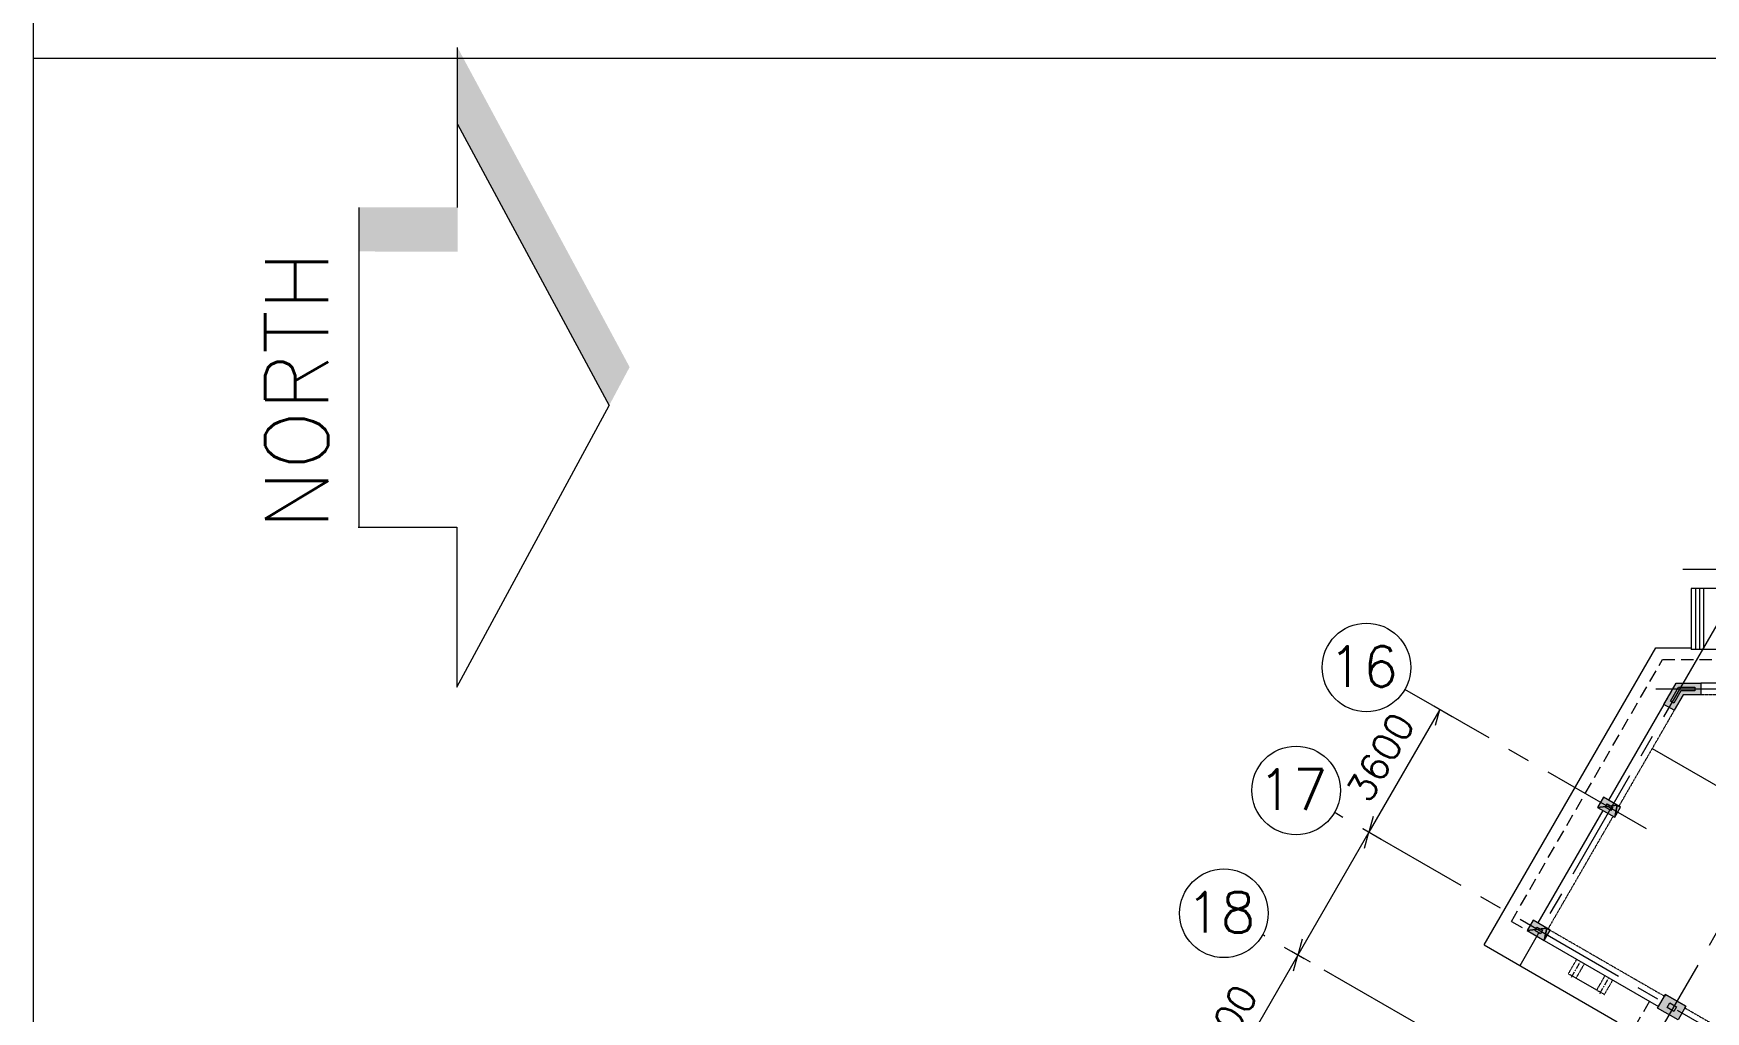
# Model space of a CAD drawing. Header units: millimetres. Extents: x 340192 to 549303, y -616317 to -538642.
# Drawn here: x 448206 to 452804, y -583938 to -581247 of the extents above; entities that cross this region are included whole.
import ezdxf
from ezdxf.enums import TextEntityAlignment as Align
from ezdxf.lldxf.tags import DXFTag

# ---------------------------------------------------------------- set-up
doc = ezdxf.new("R2010")
doc.units = ezdxf.units.MM
doc.header["$LTSCALE"] = 250
doc.header["$MEASUREMENT"] = 0
for name, pattern in [('( Center )', [2, 1.25, -0.25, 0.25, -0.25]), ('__CENTER__0', [2000, 1250, -250, 250, -250]), ('__HIDDEN__2', [375, 250, -125]), ('__HIDDEN__3', [375, 250, -125]), ('HIDDEN', [375, 250, -125]), ('HIDDENX2', [0.75, 0.5, -0.25])]:
    doc.linetypes.add(name, pattern=pattern)
doc.layers.get('DEFPOINTS').update_dxf_attribs({"lineweight": 0})
for name, color, linetype, lineweight in [('AR-PLTH-PROTCN', 5, 'Continuous', 0), ('AR-PROJ-ABV', 4, 'HIDDENX2', 0), ('CV-AB-CJ', 2, 'Continuous', 0), ('CV-CB-BEAM', 7, 'Continuous', 0), ('CV-CB-CIVIL', 70, 'Continuous', 0), ('CV-CB-COLUMN', 3, 'Continuous', 0), ('CV-CB-GRID TXT', 6, 'Continuous', 0), ('CV-CB-REINFORCEMENT', 6, 'Continuous', 0), ('CV-CB-SHADE', 25, 'Continuous', 0), ('CV-COL', 3, 'Continuous', 0), ('CV-GRID_LINE', 8, 'CENTER', 0), ('CV-GRID_NO', 6, 'Continuous', 0)]:
    doc.layers.add(name, color=color, linetype=linetype, lineweight=lineweight)
doc.styles.add('ROMANS', font='romans.shx')
doc.styles.add('ROMANS_0', font='romans.shx')
doc.styles.add('Style-romans', font='romans.shx')
tags = doc.linetypes.add('CENTER', pattern=[2, 1.25, -0.25, 0.25, -0.25]).pattern_tags.tags
tags[10:11] = [DXFTag(74, 4), DXFTag(75, 0), DXFTag(340, '0'), DXFTag(46, 1.0), DXFTag(50, 0.0), DXFTag(44, 0.0), DXFTag(45, 0.0)]
tags[8:9] = [DXFTag(74, 4), DXFTag(75, 0), DXFTag(340, '0'), DXFTag(46, 1.0), DXFTag(50, 0.0), DXFTag(44, 0.0), DXFTag(45, 0.0)]
tags[6:7] = [DXFTag(74, 4), DXFTag(75, 0), DXFTag(340, '0'), DXFTag(46, 1.0), DXFTag(50, 0.0), DXFTag(44, 0.0), DXFTag(45, 0.0)]
tags[4:5] = [DXFTag(74, 4), DXFTag(75, 0), DXFTag(340, '0'), DXFTag(46, 1.0), DXFTag(50, 0.0), DXFTag(44, 0.0), DXFTag(45, 0.0)]
doc.dimstyles.new('.15', dxfattribs={"dimtxt": 75, "dimasz": 0.00015, "dimexe": 18.75, "dimexo": 18.75, "dimgap": 37.5, "dimtad": 1, "dimdec": 0, "dimlfac": 9.227778, "dimzin": 0, "dimdsep": 46, "dimtxsty": 'ROMANS_0', "dimblk": 'TICK', "dimcen": 60, "dimclrd": 2, "dimclre": 2, "dimclrt": 3, "dimadec": 0, "dimazin": 0, "dimtfac": 1, "dimtdec": 0, "dimtofl": 0, "dimtmove": 0, "dimatfit": 3, "dimldrblk": 'TICK', "dimfxl": 1, "dimtolj": 1, "dimtzin": 0, "dimlwd": -1, "dimlwe": -1, "dimarcsym": 0})

# ---------------------------------------------------------------- blocks, each defined once
blk = doc.blocks.new('TICK')
at = {"color": 3}
blk.add_line((-289777.747, -77645.713), (0, 0), dxfattribs=at)
blk = doc.blocks.new('*D230')
at = {"layer": 'CV-CB-SHADE', "color": 0, "transparency": 16777216}
for p, q in [((451682.7, -583782.1), (451438.9, -584204.3)), ((451438.9, -584204.3), (451102.4, -584787.1))]:
    blk.add_line(p, q, dxfattribs=at)
at = {"layer": 'CV-CB-SHADE', "color": 2, "transparency": 16777216}
for p, q in [((451717, -583802), (451666.4, -583772.8)), ((451473.3, -584224.2), (451422.7, -584195))]:
    blk.add_line(p, q, dxfattribs=at)
at = {"layer": 'DEFPOINTS', "color": 0, "transparency": 16777216}
for p in [(451733.3, -583811.4), (451438.9, -584204.3), (451489.5, -584233.5)]:
    blk.add_point(p, dxfattribs=at)
at = {"layer": 'CV-CB-SHADE', "color": 0, "transparency": 16777216, "xscale": 0.00015, "yscale": 0.00015, "zscale": 0.00015}
for p, rotation in [((451682.7, -583782.1), 60.00000000005254), ((451438.9, -584204.3), 240.0000000000526)]:
    blk.add_blockref('TICK', p, dxfattribs=dict(at, rotation=rotation))
at = {"layer": 'CV-CB-SHADE', "color": 3, "transparency": 16777216, "insert": (451122.3, -584602.7), "char_height": 75, "attachment_point": 5, "rotation": 60, "style": 'ROMANS_0'}
blk.add_mtext('\\A1;4500', dxfattribs=at)
blk = doc.blocks.new('*D231')
at = {"layer": 'CV-CB-SHADE', "color": 0, "transparency": 16777216}
for p, q in [((451877.7, -583444.4), (451682.7, -583782.1)), ((451682.7, -583782.1), (451458.5, -584170.3))]:
    blk.add_line(p, q, dxfattribs=at)
at = {"layer": 'CV-CB-SHADE', "color": 2, "transparency": 16777216}
for p, q in [((451912, -583464.2), (451861.4, -583435)), ((451717, -583802), (451666.4, -583772.8))]:
    blk.add_line(p, q, dxfattribs=at)
at = {"layer": 'DEFPOINTS', "color": 0, "transparency": 16777216}
for p in [(451928.3, -583473.6), (451682.7, -583782.1), (451733.3, -583811.4)]:
    blk.add_point(p, dxfattribs=at)
at = {"layer": 'CV-CB-SHADE', "color": 0, "transparency": 16777216, "xscale": 0.00015, "yscale": 0.00015, "zscale": 0.00015}
for p, rotation in [((451877.7, -583444.4), 60.00000000005254), ((451682.7, -583782.1), 240.0000000000526)]:
    blk.add_blockref('TICK', p, dxfattribs=dict(at, rotation=rotation))
at = {"layer": 'CV-CB-SHADE', "color": 3, "transparency": 16777216, "insert": (451478.4, -583985.9), "char_height": 75, "attachment_point": 5, "rotation": 60, "style": 'ROMANS_0'}
blk.add_mtext('\\A1;3600', dxfattribs=at)
blk = doc.blocks.new('*D232')
at = {"layer": 'CV-CB-SHADE', "color": 0, "transparency": 16777216}
blk.add_line((452072.7, -583106.6), (451877.7, -583444.4), dxfattribs=at)
at = {"layer": 'CV-CB-SHADE', "color": 2, "transparency": 16777216}
for p, q in [((452107, -583126.5), (452056.4, -583097.3)), ((451912, -583464.2), (451861.4, -583435))]:
    blk.add_line(p, q, dxfattribs=at)
at = {"layer": 'DEFPOINTS', "color": 0, "transparency": 16777216}
for p in [(452123.3, -583135.9), (451877.7, -583444.4), (451928.3, -583473.6)]:
    blk.add_point(p, dxfattribs=at)
at = {"layer": 'CV-CB-SHADE', "color": 0, "transparency": 16777216, "xscale": 0.00015, "yscale": 0.00015, "zscale": 0.00015}
for p, rotation in [((452072.7, -583106.6), 60.00000000000035), ((451877.7, -583444.4), 240.0000000000003)]:
    blk.add_blockref('TICK', p, dxfattribs=dict(at, rotation=rotation))
at = {"layer": 'CV-CB-SHADE', "color": 3, "transparency": 16777216, "insert": (451910.2, -583238), "char_height": 75, "attachment_point": 5, "rotation": 60, "style": 'ROMANS_0'}
blk.add_mtext('\\A1;3600', dxfattribs=at)

msp = doc.modelspace()

# ---------------------------------------------------------------- hatches: boundary and pattern name
at = {"layer": 'CV-CB-SHADE', "ltscale": 0.000108333, "extrusion": (0, 0, -1)}
msp.add_hatch(color=256, dxfattribs=at).paths.add_polyline_path([(-452717.66, -583108.93), (-452742.03, -583066.71), (-452790.78, -583066.71), (-452790.78, -583034.21), (-452723.27, -583034.21), (-452689.51, -583092.68)])
at = {"layer": 'CV-CB-SHADE', "linetype": 'Continuous', "ltscale": 0.108333, "extrusion": (0, 0, -1)}
msp.add_hatch(color=25, dxfattribs=at).paths.add_polyline_path([(-452717.66, -583108.93), (-452742.03, -583066.71), (-452790.78, -583066.71), (-452790.78, -583034.21), (-452723.27, -583034.21), (-452689.51, -583092.68)])
at = {"layer": 'CV-CB-SHADE', "ltscale": 0.108333, "extrusion": (0, 0, -1)}
for points in [[(-452553.96, -583403.29), (-452570.21, -583375.15), (-452523.3, -583348.06), (-452507.05, -583376.21)], [(-452360.37, -583741.85), (-452376.62, -583713.71), (-452329.71, -583686.62), (-452313.46, -583714.77)], [(-452728.24, -583960.5), (-452749.91, -583922.97), (-452693.62, -583890.47), (-452671.95, -583928)]]:
    msp.add_hatch(color=25, dxfattribs=at).paths.add_polyline_path(points)

# ---------------------------------------------------------------- linework, layer by layer
at = {"layer": 'AR-PLTH-PROTCN', "color": 21, "ltscale": 0.000108333}
for p, q in [((452194.83, -583754.49, -232618.36), (452666.97, -582936.71, -232618.36)), ((452666.97, -582936.71, -232618.36), (452764.64, -582936.71, -232618.36)), ((452194.83, -583754.49, -232618.36), (452560.73, -583965.74, -232618.36))]:
    msp.add_line(p, q, dxfattribs=at)
at = {"layer": 'AR-PROJ-ABV', "linetype": '__HIDDEN__2', "ltscale": 0.000541667}
for p, q in [((452269.83, -583689.58, -232618.36), (452685.74, -582969.21, -232618.36)), ((452685.74, -582969.21, -232618.36), (453089.64, -582969.21, -232618.36)), ((452269.83, -583689.58, -232618.36), (452313.46, -583714.77, -232618.36)), ((452649.8, -583908.96, -232618.36), (451596.8, -585732.81, -232618.36))]:
    msp.add_line(p, q, dxfattribs=at)
at = {"layer": 'CV-AB-CJ', "color": 2, "ltscale": 0.108333, "elevation": -232618.36, "flags": 128}
msp.add_lwpolyline([(452729.52, -583045.04), (452774.53, -583045.04), (452774.53, -583055.87), (452735.78, -583055.87), (452716.4, -583089.44), (452707.02, -583084.02), (452729.52, -583045.04)], dxfattribs=at)
at = {"layer": 'CV-AB-CJ', "color": 2, "ltscale": 0.108333}
for points in [[(452549.16, -583375.5, -232618.36), (452543.74, -583384.88, -232618.36), (452528.1, -583375.85, -232618.36), (452533.52, -583366.47, -232618.36)], [(452355.56, -583714.06, -232618.36), (452350.15, -583723.44, -232618.36), (452334.51, -583714.42, -232618.36), (452339.93, -583705.03, -232618.36)]]:
    msp.add_3dface(points, dxfattribs=at)
at = {"layer": 'CV-AB-CJ', "color": 2, "ltscale": 0.000135417}
msp.add_3dface([(452723.92, -583924.65, -232618.36), (452716.7, -583937.16, -232618.36), (452697.94, -583926.33, -232618.36), (452705.16, -583913.82, -232618.36)], dxfattribs=at)
at = {"layer": 'CV-CB-BEAM', "linetype": 'Continuous', "ltscale": 0.000108333}
for p, q in [((453095.06, -583034.21, -232618.36), (452790.78, -583034.21, -232618.36)), ((452689.51, -583092.68, -232618.36), (452537.37, -583356.19, -232618.36)), ((452521.12, -583384.33, -232618.36), (452342.37, -583693.94, -232618.36)), ((452360.37, -583741.85, -232618.36), (452674.66, -583923.31, -232618.36))]:
    msp.add_line(p, q, dxfattribs=at)
at = {"layer": 'CV-CB-BEAM', "linetype": 'HIDDEN', "ltscale": 4.33333e-07}
for p, q in [((453095.06, -583066.71, -232618.36), (452790.78, -583066.71, -232618.36)), ((452717.66, -583108.93, -232618.36), (452565.52, -583372.44, -232618.36)), ((452549.27, -583400.58, -232618.36), (452370.52, -583710.19, -232618.36)), ((452376.62, -583713.71, -232618.36), (452690.91, -583895.17, -232618.36)), ((452747.2, -583927.67, -232618.36), (453056.81, -584106.42, -232618.36))]:
    msp.add_line(p, q, dxfattribs=at)
at = {"layer": 'CV-CB-BEAM', "linetype": 'HIDDEN', "ltscale": 5.41667e-07}
for p, q in [((452449.49, -583793.31, -232618.36), (452426.47, -583833.18, -232618.36)), ((452426.47, -583833.18, -232618.36), (452448.05, -583845.64, -232618.36)), ((452448.05, -583845.64, -232618.36), (452471.07, -583805.77, -232618.36)), ((452527.36, -583838.27, -232618.36), (452504.34, -583878.14, -232618.36)), ((452504.34, -583878.14, -232618.36), (452525.92, -583890.6, -232618.36)), ((452525.92, -583890.6, -232618.36), (452548.94, -583850.73, -232618.36))]:
    msp.add_line(p, q, dxfattribs=at)
at = {"layer": 'CV-CB-CIVIL', "color": 3, "ltscale": 0.000963333}
for p, q in [((449371.84, -581725.78, 45.53), (449371.84, -581286, 45.53)), ((449100.52, -581725.78, 45.53), (449100.52, -582605.33, 45.53)), ((449369.53, -583045.1, 45.53), (449788.65, -582270.85, 45.53)), ((449369.53, -582605.33, 45.53), (449369.53, -583045.1, 45.53))]:
    msp.add_line(p, q, dxfattribs=at)
at = {"layer": 'CV-CB-CIVIL', "color": 3, "linetype": 'Continuous', "ltscale": 0.000963333}
for p, q in [((449371.84, -581496.59, 45.53), (449788.65, -582270.85, 45.53)), ((449098.37, -582605.33, 45.53), (449369.53, -582605.33, 45.53))]:
    msp.add_line(p, q, dxfattribs=at)
at = {"layer": 'CV-CB-CIVIL', "ltscale": 0.000108333}
msp.add_line((452764.64, -582774.21, -232618.36), (452764.64, -582942.12, -232618.36), dxfattribs=at)
at = {"layer": 'CV-CB-CIVIL', "linetype": 'Continuous', "ltscale": 0.000108333}
for p, q in [((453089.64, -582774.21, -232618.36), (452764.64, -582774.21, -232618.36)), ((453089.64, -582942.12, -232618.36), (452764.64, -582942.12, -232618.36)), ((452448.05, -583845.64, -232618.36), (452504.34, -583878.14, -232618.36))]:
    msp.add_line(p, q, dxfattribs=at)
at = {"layer": 'CV-CB-CIVIL', "color": 2, "ltscale": 0.000108333}
for p, q in [((452775.94, -582774.21, -232618.36), (452775.94, -582942.12, -232618.36)), ((452787.24, -582774.21, -232618.36), (452787.24, -582942.12, -232618.36)), ((452798.47, -582774.21, -232618.36), (452798.47, -582942.12, -232618.36))]:
    msp.add_line(p, q, dxfattribs=at)
at = {"layer": 'CV-CB-CIVIL', "color": 6, "ltscale": 0.000963333, "extrusion": (0, 0, -1)}
for points in [[(-449788.65, -582270.85, -45.53), (-449845.05, -582165.02, -45.53), (-449371.84, -581496.59, -45.53), (-449371.84, -581286, -45.53)], [(-449371.84, -581725.78, -45.53), (-449371.71, -581847.93, -45.53), (-449100.68, -581725.78, -45.53), (-449100.36, -581846.89, -45.53)]]:
    msp.add_solid(points, dxfattribs=at)
at = {"layer": 'CV-CB-COLUMN', "color": 3, "ltscale": 0.000135417}
msp.add_line((452723.27, -583034.21, -232618.36), (452790.78, -583034.21, -232618.36), dxfattribs=at)
at = {"layer": 'CV-CB-COLUMN', "color": 8, "linetype": '__CENTER__0', "ltscale": 5.41667e-05}
for p, q in [((452435.37, -583842.7, -232618.36), (452460.28, -583799.54, -232618.36)), ((452513.24, -583887.66, -232618.36), (452538.15, -583844.5, -232618.36))]:
    msp.add_line(p, q, dxfattribs=at)
at = {"layer": 'CV-CB-COLUMN', "color": 3, "ltscale": 0.000135417, "elevation": -232618.36, "flags": 128}
for points in [[(452723.27, -583034.21), (452790.78, -583034.21), (452790.78, -583066.71), (452742.03, -583066.71), (452717.66, -583108.93), (452689.51, -583092.68), (452723.27, -583034.21)], [(452747.2, -583927.67), (452749.91, -583922.97), (452693.62, -583890.47), (452690.91, -583895.17)]]:
    msp.add_lwpolyline(points, dxfattribs=at)
at = {"layer": 'CV-CB-COLUMN', "color": 3, "ltscale": 0.000135417}
for points in [[(452523.3, -583348.06, -232618.36), (452507.05, -583376.21, -232618.36), (452553.96, -583403.29, -232618.36), (452570.21, -583375.15, -232618.36)], [(452329.71, -583686.62, -232618.36), (452313.46, -583714.77, -232618.36), (452360.37, -583741.85, -232618.36), (452376.62, -583713.71, -232618.36)], [(452749.91, -583922.97, -232618.36), (452728.24, -583960.5, -232618.36), (452671.95, -583928, -232618.36), (452693.62, -583890.47, -232618.36)]]:
    msp.add_3dface(points, dxfattribs=at)
at = {"layer": 'CV-CB-GRID TXT', "linetype": 'Continuous'}
msp.add_line((448205.55, -590112.11, -232618.36), (448205.55, -572517.07, -232618.36), dxfattribs=at)
at = {"layer": 'CV-CB-GRID TXT', "linetype": 'Continuous', "elevation": -232618.36, "flags": 128}
msp.add_lwpolyline([(448205.55, -581315.51), (460509.52, -581315.51)], dxfattribs=at)
at = {"layer": 'CV-CB-REINFORCEMENT'}
msp.add_line((448205.55, -581315.51, -232618.36), (460316.58, -581315.51, -232618.36), dxfattribs=at)
at = {"layer": 'CV-COL', "linetype": '__HIDDEN__3', "ltscale": 0.0001625}
for p, q in [((452689.51, -583092.68, -232618.36), (452723.27, -583034.21, -232618.36)), ((452723.27, -583034.21, -232618.36), (452790.78, -583034.21, -232618.36))]:
    msp.add_line(p, q, dxfattribs=at)
at = {"layer": 'CV-COL', "ltscale": 0.000108333, "elevation": -232618.36, "flags": 128}
msp.add_lwpolyline([(452723.27, -583034.21), (452790.78, -583034.21), (452790.78, -583066.71), (452742.03, -583066.71), (452717.66, -583108.93), (452689.51, -583092.68), (452723.27, -583034.21)], dxfattribs=at)
at = {"layer": 'CV-GRID_LINE', "linetype": '( Center )'}
for p, q in [((453344.77, -581990.23, -232618.36), (452293.34, -583811.36, -232618.36)), ((453782.24, -582077.52, -232618.36), (451670.76, -585734.71, -232618.36)), ((458914.12, -582721.67, -232618.36), (452741.59, -582721.67, -232618.36)), ((452641.57, -583435.11, -232618.36), (451977.12, -583051.49, -232618.36)), ((458914.12, -583050.46, -232618.36), (452667.46, -583050.46, -232618.36)), ((452657.11, -583213.8, -232618.36), (453097.76, -583468.22, -232618.36)), ((456461.66, -586090.97, -232618.36), (451782.12, -583389.24, -232618.36)), ((457221.39, -586979.93, -232618.36), (451587.12, -583726.99, -232618.36))]:
    msp.add_line(p, q, dxfattribs=at)
at = {"layer": 'CV-GRID_NO', "ltscale": 0.000216667}
for centre in [(451871.23, -582991.16, -232618.36), (451677.87, -583329.47, -232618.36), (451479.31, -583667.29, -232618.36)]:
    msp.add_circle(centre, 121.88, dxfattribs=at)

# ---------------------------------------------------------------- texts
at = {"layer": 'CV-CB-CIVIL', "color": 3, "style": 'ROMANS'}
msp.add_text('NORTH', height=173.4, rotation=90, dxfattribs=at).set_placement((449015.93, -582611.63, 78.41))
at = {"layer": 'CV-GRID_NO', "style": 'Style-romans'}
for s, p in [('16', (451862.48, -582988.35, -232618.36)), ('17', (451669.12, -583326.65, -232618.36)), ('18', (451470.56, -583664.48, -232618.36))]:
    msp.add_text(s, height=111.429, dxfattribs=at).set_placement(p, align=Align.MIDDLE_CENTER)

# ---------------------------------------------------------------- dimensions: what is measured, and where the dimension line sits
at = {"layer": 'CV-CB-SHADE', "color": 2}
for base, p1, p2, picture, middle in [((451877.66, -583444.4, -232618.36), (452123.26, -583135.86, -232618.36), (451928.26, -583473.61, -232618.36), '*D232', (451975.16, -583275.52, -232618.36)), ((451682.66, -583782.15, -232618.36), (451928.26, -583473.61, -232618.36), (451733.26, -583811.36, -232618.36), '*D231', (451543.37, -584023.4, -232618.36)), ((451438.91, -584204.33, -232618.36), (451733.26, -583811.36, -232618.36), (451489.51, -584233.55, -232618.36), '*D230', (451187.24, -584640.23, -232618.36))]:
    dim = msp.add_linear_dim(base=base, p1=p1, p2=p2, angle=240, dimstyle='.15', override={"dimtxt": 75, "dimasz": 0.00015, "dimexe": 18.75, "dimexo": 18.75, "dimgap": 37.5, "dimlfac": 9.230769, "dimblk": 'TICK', "dimcen": 60, "dimdle": 0, "dimclrd": 0, "dimclre": 2, "dimclrt": 3, "dimlwe": 65535}, dxfattribs=at)
    dim.commit()
    dim.dimension.update_dxf_attribs({"geometry": picture, "text_midpoint": middle, "dimtype": 160})

# ---------------------------------------------------------------- meshes
at = {"layer": 'CV-CB-SHADE', "color": 25}
mesh = msp.add_polyface(dxfattribs=at)
corners = [(452523.3, -583348.06, -232618.36), (452507.05, -583376.21, -232618.36), (452553.96, -583403.29, -232618.36), (452570.21, -583375.15, -232618.36), (452570.21, -583375.15, -333382.72), (452560.83, -583369.73, -333382.72), (452560.83, -583369.73, -232618.36)]
mesh.append_faces([[corners[k] for k in face] for face in [(1, 6, 0), (5, 3, 4)]], dxfattribs={"vtx0": -1, "color": 25})
mesh.append_faces([[corners[k] for k in face] for face in [(2, 6, 1), (6, 3, 5)]], dxfattribs={"vtx0": -1, "vtx1": -1, "color": 25})
mesh.append_faces([[corners[k] for k in face] for face in [(6, 2, 3)]], dxfattribs={"vtx0": -1, "vtx2": -1, "color": 25})
mesh = msp.add_polyface(dxfattribs=at)
corners = [(452329.71, -583686.62, -232618.36), (452313.46, -583714.77, -232618.36), (452360.37, -583741.85, -232618.36), (452376.62, -583713.71, -232618.36), (452376.62, -583713.71, -333382.72), (452367.23, -583708.29, -333382.72), (452367.23, -583708.29, -232618.36)]
mesh.append_faces([[corners[k] for k in face] for face in [(1, 6, 0), (5, 3, 4)]], dxfattribs={"vtx0": -1, "color": 25})
mesh.append_faces([[corners[k] for k in face] for face in [(2, 6, 1), (6, 3, 5)]], dxfattribs={"vtx0": -1, "vtx1": -1, "color": 25})
mesh.append_faces([[corners[k] for k in face] for face in [(6, 2, 3)]], dxfattribs={"vtx0": -1, "vtx2": -1, "color": 25})

doc.saveas('drawing.dxf')
